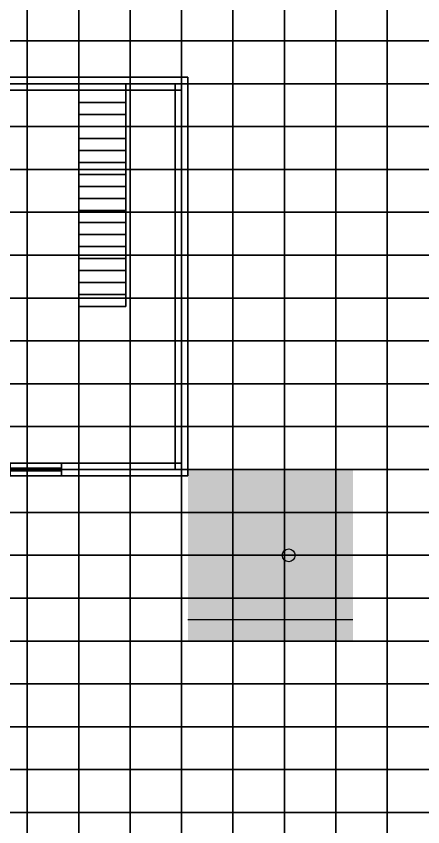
# Model space of a CAD drawing. Header units: millimetres. Extents: x -20000 to 218800, y -20000 to 179000.
# Drawn here: x 168142 to 177629, y 63666 to 82575 of the extents above; entities that cross this region are included whole.
import ezdxf

# ---------------------------------------------------------------- set-up
doc = ezdxf.new("R2010")
doc.units = ezdxf.units.MM
for name, color, linetype in [('A-BODEN', 33, 'Continuous'), ('A-DECKE', 9, 'Continuous'), ('A-FENSTER', 4, 'Continuous'), ('A-FENSTER-GLAS', 5, 'Continuous'), ('A-MAUER', 253, 'Continuous'), ('A-STUETZE', 8, 'Continuous'), ('A-TERRASSE', 32, 'Continuous'), ('A-TEXT', 2, 'Continuous'), ('A-TREPPE', 41, 'Continuous'), ('A-WAND', 7, 'Continuous'), ('A-WAND-INNEN', 8, 'Continuous')]:
    doc.layers.add(name, color=color, linetype=linetype)

# ---------------------------------------------------------------- blocks, each defined once
blk = doc.blocks.new('RAHMEN')
mesh = blk.add_polyface()
corners = [(0, -30), (0, 30), (1200, 30), (1200, -30), (0, -30, 60), (1200, -30, 60), (1200, 30, 60), (0, 30, 60)]
mesh.append_faces([[corners[k] for k in face] for face in [(0, 1, 2, 3), (4, 5, 6, 7), (0, 3, 5, 4), (3, 2, 6, 5), (2, 1, 7, 6), (1, 0, 4, 7)]])
mesh = blk.add_polyface()
corners = [(0, -30, 1140), (0, 30, 1140), (1200, 30, 1140), (1200, -30, 1140), (0, -30, 1200), (1200, -30, 1200), (1200, 30, 1200), (0, 30, 1200)]
mesh.append_faces([[corners[k] for k in face] for face in [(0, 1, 2, 3), (4, 5, 6, 7), (0, 3, 5, 4), (3, 2, 6, 5), (2, 1, 7, 6), (1, 0, 4, 7)]])
mesh = blk.add_polyface()
corners = [(0, -30), (0, 30), (60, 30), (60, -30), (0, -30, 1200), (60, -30, 1200), (60, 30, 1200), (0, 30, 1200)]
mesh.append_faces([[corners[k] for k in face] for face in [(0, 1, 2, 3), (4, 5, 6, 7), (0, 3, 5, 4), (3, 2, 6, 5), (2, 1, 7, 6), (1, 0, 4, 7)]])
mesh = blk.add_polyface()
corners = [(1140, -30), (1140, 30), (1200, 30), (1200, -30), (1140, -30, 1200), (1200, -30, 1200), (1200, 30, 1200), (1140, 30, 1200)]
mesh.append_faces([[corners[k] for k in face] for face in [(0, 1, 2, 3), (4, 5, 6, 7), (0, 3, 5, 4), (3, 2, 6, 5), (2, 1, 7, 6), (1, 0, 4, 7)]])
blk = doc.blocks.new('FENSTER')
at = {"layer": 'A-FENSTER-GLAS', "color": 5}
blk.add_3dface([(60, 0, 60), (1140, 0, 60), (1140, 0, 1140), (60, 0, 1140)], dxfattribs=at)
blk.add_blockref('RAHMEN', (0, 0))
blk = doc.blocks.new('STUFE')
mesh = blk.add_polyface()
corners = [(0, 0), (0, 280), (1100, 280), (1100, 0), (0, 0, 170), (1100, 0, 170), (1100, 280, 170), (0, 280, 170)]
mesh.append_faces([[corners[k] for k in face] for face in [(0, 1, 2, 3), (4, 5, 6, 7), (0, 3, 5, 4), (3, 2, 6, 5), (2, 1, 7, 6), (1, 0, 4, 7)]])
blk = doc.blocks.new('HAUS')
at = {"layer": 'A-DECKE'}
for points in [[(0, 0, 5800), (12000, 0, 5800), (12000, 9000, 5800), (0, 9000, 5800)], [(0, 0, 6000), (12000, 0, 6000), (12000, 9000, 6000), (0, 9000, 6000)]]:
    blk.add_3dface(points, dxfattribs=at)
at = {"layer": 'A-MAUER'}
blk.add_lwpolyline([(12150, -3500), (16000, -3500)], dxfattribs=at)
at = {"layer": 'A-STUETZE'}
blk.add_circle((14500, -2000), 150, dxfattribs=at)
at = {"layer": 'A-TERRASSE'}
blk.add_solid([(12150, -4000), (16000, -4000), (12150, 0), (16000, 0)], dxfattribs=at)
at = {"layer": 'A-WAND'}
for points in [[(0, 0, 6000), (0, 9000, 6000), (0, 4500, 8400)], [(12000, 0, 6000), (12000, 9000, 6000), (12000, 4500, 8400)]]:
    blk.add_3dface(points, dxfattribs=at)
at = {"layer": 'A-FENSTER'}
for p, rotation in [((3200, 9000, 900), 180), ((7200, 9000, 900), 180), ((0, 4700, 900), -90)]:
    blk.add_blockref('FENSTER', p, dxfattribs=dict(at, rotation=rotation))
for p in [(1500, 0, 900), (8000, 0, 900)]:
    blk.add_blockref('FENSTER', p, dxfattribs=at)
at = {"layer": 'A-TREPPE', "zscale": 1.0380622837370241}
for p in [(9600, 8280.000000000002, 2823.529411764706), (9600, 8000, 2647.058823529412), (9600, 7720.000000000001, 2470.5882352941176), (9600, 7440, 2294.117647058824), (9600, 7160, 2117.6470588235293), (9600, 6880, 1941.1764705882356), (9600, 6600, 1764.7058823529414), (9600, 6320, 1588.2352941176473), (9600, 6040, 1411.764705882353), (9600, 5760, 1235.2941176470588), (9600, 5480, 1058.8235294117646), (9600, 5200, 882.3529411764707), (9600, 4920, 705.8823529411765), (9600, 4640, 529.4117647058823), (9600, 4359.999999999999, 352.94117647058823), (9600, 4080, 176.47058823529412), (9600, 3800)]:
    blk.add_blockref('STUFE', p, dxfattribs=at)
at = {"layer": 'A-TEXT'}
blk.add_text('Grundriss EG', height=300, dxfattribs=at).set_placement((0, 0))
at = {"layer": 'A-BODEN'}
mesh = blk.add_polyface(dxfattribs=at)
corners = [(-150, -150, -300), (-150, 9150, -300), (12150, 9150, -300), (12150, -150, -300), (-150, -150), (12150, -150), (12150, 9150), (-150, 9150)]
mesh.append_faces([[corners[k] for k in face] for face in [(0, 1, 2, 3), (4, 5, 6, 7), (0, 3, 5, 4), (3, 2, 6, 5), (2, 1, 7, 6), (1, 0, 4, 7)]])
at = {"layer": 'A-DECKE'}
mesh = blk.add_polyface(dxfattribs=at)
corners = [(0, 4000, 2750), (0, 9000, 2750), (9600, 9000, 2750), (9600, 4000, 2750), (0, 4000, 3000), (9600, 4000, 3000), (9600, 9000, 3000), (0, 9000, 3000)]
mesh.append_faces([[corners[k] for k in face] for face in [(0, 1, 2, 3), (4, 5, 6, 7), (0, 3, 5, 4), (3, 2, 6, 5), (2, 1, 7, 6), (1, 0, 4, 7)]])
mesh = blk.add_polyface(dxfattribs=at)
corners = [(9600, 8850, 2750), (9600, 9000, 2750), (10700, 9000, 2750), (10700, 8850, 2750), (9600, 8850, 3000), (10700, 8850, 3000), (10700, 9000, 3000), (9600, 9000, 3000)]
mesh.append_faces([[corners[k] for k in face] for face in [(0, 1, 2, 3), (4, 5, 6, 7), (0, 3, 5, 4), (3, 2, 6, 5), (2, 1, 7, 6), (1, 0, 4, 7)]])
mesh = blk.add_polyface(dxfattribs=at)
corners = [(10700, 4000, 2750), (10700, 9000, 2750), (12000, 9000, 2750), (12000, 4000, 2750), (10700, 4000, 3000), (12000, 4000, 3000), (12000, 9000, 3000), (10700, 9000, 3000)]
mesh.append_faces([[corners[k] for k in face] for face in [(0, 1, 2, 3), (4, 5, 6, 7), (0, 3, 5, 4), (3, 2, 6, 5), (2, 1, 7, 6), (1, 0, 4, 7)]])
mesh = blk.add_polyface(dxfattribs=at)
corners = [(0, 0, 2750), (0, 4000, 2750), (12000, 4000, 2750), (12000, 0, 2750), (0, 0, 3000), (12000, 0, 3000), (12000, 4000, 3000), (0, 4000, 3000)]
mesh.append_faces([[corners[k] for k in face] for face in [(0, 1, 2, 3), (4, 5, 6, 7), (0, 3, 5, 4), (3, 2, 6, 5), (2, 1, 7, 6), (1, 0, 4, 7)]])
at = {"layer": 'A-WAND'}
mesh = blk.add_polyface(dxfattribs=at)
corners = [(0, 8850), (0, 9150), (2000, 9150), (2000, 8850), (0, 8850, 3000), (2000, 8850, 3000), (2000, 9150, 3000), (0, 9150, 3000)]
mesh.append_faces([[corners[k] for k in face] for face in [(0, 1, 2, 3), (4, 5, 6, 7), (0, 3, 5, 4), (3, 2, 6, 5), (2, 1, 7, 6), (1, 0, 4, 7)]])
mesh = blk.add_polyface(dxfattribs=at)
corners = [(0, 8850, 3000), (0, 9150, 3000), (4000, 9150, 3000), (4000, 8850, 3000), (0, 8850, 5800), (4000, 8850, 5800), (4000, 9150, 5800), (0, 9150, 5800)]
mesh.append_faces([[corners[k] for k in face] for face in [(0, 1, 2, 3), (4, 5, 6, 7), (0, 3, 5, 4), (3, 2, 6, 5), (2, 1, 7, 6), (1, 0, 4, 7)]])
mesh = blk.add_polyface(dxfattribs=at)
corners = [(2000, 8850), (2000, 9150), (3200, 9150), (3200, 8850), (2000, 8850, 900), (3200, 8850, 900), (3200, 9150, 900), (2000, 9150, 900)]
mesh.append_faces([[corners[k] for k in face] for face in [(0, 1, 2, 3), (4, 5, 6, 7), (0, 3, 5, 4), (3, 2, 6, 5), (2, 1, 7, 6), (1, 0, 4, 7)]])
mesh = blk.add_polyface(dxfattribs=at)
corners = [(2000, 8850, 2100), (2000, 9150, 2100), (3200, 9150, 2100), (3200, 8850, 2100), (2000, 8850, 3000), (3200, 8850, 3000), (3200, 9150, 3000), (2000, 9150, 3000)]
mesh.append_faces([[corners[k] for k in face] for face in [(0, 1, 2, 3), (4, 5, 6, 7), (0, 3, 5, 4), (3, 2, 6, 5), (2, 1, 7, 6), (1, 0, 4, 7)]])
mesh = blk.add_polyface(dxfattribs=at)
corners = [(3200, 8850), (3200, 9150), (6000, 9150), (6000, 8850), (3200, 8850, 3000), (6000, 8850, 3000), (6000, 9150, 3000), (3200, 9150, 3000)]
mesh.append_faces([[corners[k] for k in face] for face in [(0, 1, 2, 3), (4, 5, 6, 7), (0, 3, 5, 4), (3, 2, 6, 5), (2, 1, 7, 6), (1, 0, 4, 7)]])
mesh = blk.add_polyface(dxfattribs=at)
corners = [(4000, 8850, 3000), (4000, 9150, 3000), (5200, 9150, 3000), (5200, 8850, 3000), (4000, 8850, 3900), (5200, 8850, 3900), (5200, 9150, 3900), (4000, 9150, 3900)]
mesh.append_faces([[corners[k] for k in face] for face in [(0, 1, 2, 3), (4, 5, 6, 7), (0, 3, 5, 4), (3, 2, 6, 5), (2, 1, 7, 6), (1, 0, 4, 7)]])
mesh = blk.add_polyface(dxfattribs=at)
corners = [(4000, 8850, 5100), (4000, 9150, 5100), (5200, 9150, 5100), (5200, 8850, 5100), (4000, 8850, 5800), (5200, 8850, 5800), (5200, 9150, 5800), (4000, 9150, 5800)]
mesh.append_faces([[corners[k] for k in face] for face in [(0, 1, 2, 3), (4, 5, 6, 7), (0, 3, 5, 4), (3, 2, 6, 5), (2, 1, 7, 6), (1, 0, 4, 7)]])
mesh = blk.add_polyface(dxfattribs=at)
corners = [(5200, 8850, 3000), (5200, 9150, 3000), (12000, 9150, 3000), (12000, 8850, 3000), (5200, 8850, 5800), (12000, 8850, 5800), (12000, 9150, 5800), (5200, 9150, 5800)]
mesh.append_faces([[corners[k] for k in face] for face in [(0, 1, 2, 3), (4, 5, 6, 7), (0, 3, 5, 4), (3, 2, 6, 5), (2, 1, 7, 6), (1, 0, 4, 7)]])
mesh = blk.add_polyface(dxfattribs=at)
corners = [(6000, 8850), (6000, 9150), (7200, 9150), (7200, 8850), (6000, 8850, 900), (7200, 8850, 900), (7200, 9150, 900), (6000, 9150, 900)]
mesh.append_faces([[corners[k] for k in face] for face in [(0, 1, 2, 3), (4, 5, 6, 7), (0, 3, 5, 4), (3, 2, 6, 5), (2, 1, 7, 6), (1, 0, 4, 7)]])
mesh = blk.add_polyface(dxfattribs=at)
corners = [(6000, 8850, 2100), (6000, 9150, 2100), (7200, 9150, 2100), (7200, 8850, 2100), (6000, 8850, 3000), (7200, 8850, 3000), (7200, 9150, 3000), (6000, 9150, 3000)]
mesh.append_faces([[corners[k] for k in face] for face in [(0, 1, 2, 3), (4, 5, 6, 7), (0, 3, 5, 4), (3, 2, 6, 5), (2, 1, 7, 6), (1, 0, 4, 7)]])
mesh = blk.add_polyface(dxfattribs=at)
corners = [(7200, 8850), (7200, 9150), (12000, 9150), (12000, 8850), (7200, 8850, 3000), (12000, 8850, 3000), (12000, 9150, 3000), (7200, 9150, 3000)]
mesh.append_faces([[corners[k] for k in face] for face in [(0, 1, 2, 3), (4, 5, 6, 7), (0, 3, 5, 4), (3, 2, 6, 5), (2, 1, 7, 6), (1, 0, 4, 7)]])
mesh = blk.add_polyface(dxfattribs=at)
corners = [(-150, 4700), (-150, 9000), (150, 9000), (150, 4700), (-150, 4700, 3000), (150, 4700, 3000), (150, 9000, 3000), (-150, 9000, 3000)]
mesh.append_faces([[corners[k] for k in face] for face in [(0, 1, 2, 3), (4, 5, 6, 7), (0, 3, 5, 4), (3, 2, 6, 5), (2, 1, 7, 6), (1, 0, 4, 7)]])
mesh = blk.add_polyface(dxfattribs=at)
corners = [(-150, 0, 3000), (-150, 9000, 3000), (150, 9000, 3000), (150, 0, 3000), (-150, 0, 5800), (150, 0, 5800), (150, 9000, 5800), (-150, 9000, 5800)]
mesh.append_faces([[corners[k] for k in face] for face in [(0, 1, 2, 3), (4, 5, 6, 7), (0, 3, 5, 4), (3, 2, 6, 5), (2, 1, 7, 6), (1, 0, 4, 7)]])
mesh = blk.add_polyface(dxfattribs=at)
corners = [(11850, 0), (11850, 9000), (12150, 9000), (12150, 0), (11850, 0, 3000), (12150, 0, 3000), (12150, 9000, 3000), (11850, 9000, 3000)]
mesh.append_faces([[corners[k] for k in face] for face in [(0, 1, 2, 3), (4, 5, 6, 7), (0, 3, 5, 4), (3, 2, 6, 5), (2, 1, 7, 6), (1, 0, 4, 7)]])
mesh = blk.add_polyface(dxfattribs=at)
corners = [(11850, 0, 3000), (11850, 9000, 3000), (12150, 9000, 3000), (12150, 0, 3000), (11850, 0, 5800), (12150, 0, 5800), (12150, 9000, 5800), (11850, 9000, 5800)]
mesh.append_faces([[corners[k] for k in face] for face in [(0, 1, 2, 3), (4, 5, 6, 7), (0, 3, 5, 4), (3, 2, 6, 5), (2, 1, 7, 6), (1, 0, 4, 7)]])
mesh = blk.add_polyface(dxfattribs=at)
corners = [(-150, 3500), (-150, 4700), (150, 4700), (150, 3500), (-150, 3500, 900), (150, 3500, 900), (150, 4700, 900), (-150, 4700, 900)]
mesh.append_faces([[corners[k] for k in face] for face in [(0, 1, 2, 3), (4, 5, 6, 7), (0, 3, 5, 4), (3, 2, 6, 5), (2, 1, 7, 6), (1, 0, 4, 7)]])
mesh = blk.add_polyface(dxfattribs=at)
corners = [(-150, 3500, 2100), (-150, 4700, 2100), (150, 4700, 2100), (150, 3500, 2100), (-150, 3500, 3000), (150, 3500, 3000), (150, 4700, 3000), (-150, 4700, 3000)]
mesh.append_faces([[corners[k] for k in face] for face in [(0, 1, 2, 3), (4, 5, 6, 7), (0, 3, 5, 4), (3, 2, 6, 5), (2, 1, 7, 6), (1, 0, 4, 7)]])
mesh = blk.add_polyface(dxfattribs=at)
corners = [(-150, 0), (-150, 3500), (150, 3500), (150, 0), (-150, 0, 3000), (150, 0, 3000), (150, 3500, 3000), (-150, 3500, 3000)]
mesh.append_faces([[corners[k] for k in face] for face in [(0, 1, 2, 3), (4, 5, 6, 7), (0, 3, 5, 4), (3, 2, 6, 5), (2, 1, 7, 6), (1, 0, 4, 7)]])
mesh = blk.add_polyface(dxfattribs=at)
corners = [(0, -150), (0, 150), (1500, 150), (1500, -150), (0, -150, 3000), (1500, -150, 3000), (1500, 150, 3000), (0, 150, 3000)]
mesh.append_faces([[corners[k] for k in face] for face in [(0, 1, 2, 3), (4, 5, 6, 7), (0, 3, 5, 4), (3, 2, 6, 5), (2, 1, 7, 6), (1, 0, 4, 7)]])
mesh = blk.add_polyface(dxfattribs=at)
corners = [(0, -150, 3000), (0, 150, 3000), (2000, 150, 3000), (2000, -150, 3000), (0, -150, 5800), (2000, -150, 5800), (2000, 150, 5800), (0, 150, 5800)]
mesh.append_faces([[corners[k] for k in face] for face in [(0, 1, 2, 3), (4, 5, 6, 7), (0, 3, 5, 4), (3, 2, 6, 5), (2, 1, 7, 6), (1, 0, 4, 7)]])
mesh = blk.add_polyface(dxfattribs=at)
corners = [(1500, -150), (1500, 150), (2700, 150), (2700, -150), (1500, -150, 900), (2700, -150, 900), (2700, 150, 900), (1500, 150, 900)]
mesh.append_faces([[corners[k] for k in face] for face in [(0, 1, 2, 3), (4, 5, 6, 7), (0, 3, 5, 4), (3, 2, 6, 5), (2, 1, 7, 6), (1, 0, 4, 7)]])
mesh = blk.add_polyface(dxfattribs=at)
corners = [(1500, -150, 2100), (1500, 150, 2100), (2700, 150, 2100), (2700, -150, 2100), (1500, -150, 3000), (2700, -150, 3000), (2700, 150, 3000), (1500, 150, 3000)]
mesh.append_faces([[corners[k] for k in face] for face in [(0, 1, 2, 3), (4, 5, 6, 7), (0, 3, 5, 4), (3, 2, 6, 5), (2, 1, 7, 6), (1, 0, 4, 7)]])
mesh = blk.add_polyface(dxfattribs=at)
corners = [(2000, -150, 3000), (2000, 150, 3000), (3200, 150, 3000), (3200, -150, 3000), (2000, -150, 3900), (3200, -150, 3900), (3200, 150, 3900), (2000, 150, 3900)]
mesh.append_faces([[corners[k] for k in face] for face in [(0, 1, 2, 3), (4, 5, 6, 7), (0, 3, 5, 4), (3, 2, 6, 5), (2, 1, 7, 6), (1, 0, 4, 7)]])
mesh = blk.add_polyface(dxfattribs=at)
corners = [(2000, -150, 5100), (2000, 150, 5100), (3200, 150, 5100), (3200, -150, 5100), (2000, -150, 5800), (3200, -150, 5800), (3200, 150, 5800), (2000, 150, 5800)]
mesh.append_faces([[corners[k] for k in face] for face in [(0, 1, 2, 3), (4, 5, 6, 7), (0, 3, 5, 4), (3, 2, 6, 5), (2, 1, 7, 6), (1, 0, 4, 7)]])
mesh = blk.add_polyface(dxfattribs=at)
corners = [(2700, -150), (2700, 150), (5500, 150), (5500, -150), (2700, -150, 3000), (5500, -150, 3000), (5500, 150, 3000), (2700, 150, 3000)]
mesh.append_faces([[corners[k] for k in face] for face in [(0, 1, 2, 3), (4, 5, 6, 7), (0, 3, 5, 4), (3, 2, 6, 5), (2, 1, 7, 6), (1, 0, 4, 7)]])
mesh = blk.add_polyface(dxfattribs=at)
corners = [(3200, -150, 3000), (3200, 150, 3000), (8000, 150, 3000), (8000, -150, 3000), (3200, -150, 5800), (8000, -150, 5800), (8000, 150, 5800), (3200, 150, 5800)]
mesh.append_faces([[corners[k] for k in face] for face in [(0, 1, 2, 3), (4, 5, 6, 7), (0, 3, 5, 4), (3, 2, 6, 5), (2, 1, 7, 6), (1, 0, 4, 7)]])
mesh = blk.add_polyface(dxfattribs=at)
corners = [(5500, -150, 2100), (5500, 150, 2100), (6500, 150, 2100), (6500, -150, 2100), (5500, -150, 3000), (6500, -150, 3000), (6500, 150, 3000), (5500, 150, 3000)]
mesh.append_faces([[corners[k] for k in face] for face in [(0, 1, 2, 3), (4, 5, 6, 7), (0, 3, 5, 4), (3, 2, 6, 5), (2, 1, 7, 6), (1, 0, 4, 7)]])
mesh = blk.add_polyface(dxfattribs=at)
corners = [(6500, -150), (6500, 150), (8000, 150), (8000, -150), (6500, -150, 3000), (8000, -150, 3000), (8000, 150, 3000), (6500, 150, 3000)]
mesh.append_faces([[corners[k] for k in face] for face in [(0, 1, 2, 3), (4, 5, 6, 7), (0, 3, 5, 4), (3, 2, 6, 5), (2, 1, 7, 6), (1, 0, 4, 7)]])
mesh = blk.add_polyface(dxfattribs=at)
corners = [(8000, -150), (8000, 150), (9200, 150), (9200, -150), (8000, -150, 900), (9200, -150, 900), (9200, 150, 900), (8000, 150, 900)]
mesh.append_faces([[corners[k] for k in face] for face in [(0, 1, 2, 3), (4, 5, 6, 7), (0, 3, 5, 4), (3, 2, 6, 5), (2, 1, 7, 6), (1, 0, 4, 7)]])
mesh = blk.add_polyface(dxfattribs=at)
corners = [(8000, -150, 2100), (8000, 150, 2100), (9200, 150, 2100), (9200, -150, 2100), (8000, -150, 3000), (9200, -150, 3000), (9200, 150, 3000), (8000, 150, 3000)]
mesh.append_faces([[corners[k] for k in face] for face in [(0, 1, 2, 3), (4, 5, 6, 7), (0, 3, 5, 4), (3, 2, 6, 5), (2, 1, 7, 6), (1, 0, 4, 7)]])
mesh = blk.add_polyface(dxfattribs=at)
corners = [(8000, -150, 3000), (8000, 150, 3000), (9200, 150, 3000), (9200, -150, 3000), (8000, -150, 3900), (9200, -150, 3900), (9200, 150, 3900), (8000, 150, 3900)]
mesh.append_faces([[corners[k] for k in face] for face in [(0, 1, 2, 3), (4, 5, 6, 7), (0, 3, 5, 4), (3, 2, 6, 5), (2, 1, 7, 6), (1, 0, 4, 7)]])
mesh = blk.add_polyface(dxfattribs=at)
corners = [(8000, -150, 5100), (8000, 150, 5100), (9200, 150, 5100), (9200, -150, 5100), (8000, -150, 5800), (9200, -150, 5800), (9200, 150, 5800), (8000, 150, 5800)]
mesh.append_faces([[corners[k] for k in face] for face in [(0, 1, 2, 3), (4, 5, 6, 7), (0, 3, 5, 4), (3, 2, 6, 5), (2, 1, 7, 6), (1, 0, 4, 7)]])
mesh = blk.add_polyface(dxfattribs=at)
corners = [(9200, -150), (9200, 150), (12000, 150), (12000, -150), (9200, -150, 3000), (12000, -150, 3000), (12000, 150, 3000), (9200, 150, 3000)]
mesh.append_faces([[corners[k] for k in face] for face in [(0, 1, 2, 3), (4, 5, 6, 7), (0, 3, 5, 4), (3, 2, 6, 5), (2, 1, 7, 6), (1, 0, 4, 7)]])
mesh = blk.add_polyface(dxfattribs=at)
corners = [(9200, -150, 3000), (9200, 150, 3000), (12000, 150, 3000), (12000, -150, 3000), (9200, -150, 5800), (12000, -150, 5800), (12000, 150, 5800), (9200, 150, 5800)]
mesh.append_faces([[corners[k] for k in face] for face in [(0, 1, 2, 3), (4, 5, 6, 7), (0, 3, 5, 4), (3, 2, 6, 5), (2, 1, 7, 6), (1, 0, 4, 7)]])
at = {"layer": 'A-WAND-INNEN'}
mesh = blk.add_polyface(dxfattribs=at)
corners = [(5925, 5000), (5925, 9000), (6075, 9000), (6075, 5000), (5925, 5000, 2750), (6075, 5000, 2750), (6075, 9000, 2750), (5925, 9000, 2750)]
mesh.append_faces([[corners[k] for k in face] for face in [(0, 1, 2, 3), (4, 5, 6, 7), (0, 3, 5, 4), (3, 2, 6, 5), (2, 1, 7, 6), (1, 0, 4, 7)]])
mesh = blk.add_polyface(dxfattribs=at)
corners = [(5925, 6000, 3000), (5925, 9000, 3000), (6075, 9000, 3000), (6075, 6000, 3000), (5925, 6000, 5800), (6075, 6000, 5800), (6075, 9000, 5800), (5925, 9000, 5800)]
mesh.append_faces([[corners[k] for k in face] for face in [(0, 1, 2, 3), (4, 5, 6, 7), (0, 3, 5, 4), (3, 2, 6, 5), (2, 1, 7, 6), (1, 0, 4, 7)]])
mesh = blk.add_polyface(dxfattribs=at)
corners = [(5925, 5000, 5100), (5925, 6000, 5100), (6075, 6000, 5100), (6075, 5000, 5100), (5925, 5000, 5800), (6075, 5000, 5800), (6075, 6000, 5800), (5925, 6000, 5800)]
mesh.append_faces([[corners[k] for k in face] for face in [(0, 1, 2, 3), (4, 5, 6, 7), (0, 3, 5, 4), (3, 2, 6, 5), (2, 1, 7, 6), (1, 0, 4, 7)]])
mesh = blk.add_polyface(dxfattribs=at)
corners = [(5925, 4000, 2100), (5925, 5000, 2100), (6075, 5000, 2100), (6075, 4000, 2100), (5925, 4000, 2750), (6075, 4000, 2750), (6075, 5000, 2750), (5925, 5000, 2750)]
mesh.append_faces([[corners[k] for k in face] for face in [(0, 1, 2, 3), (4, 5, 6, 7), (0, 3, 5, 4), (3, 2, 6, 5), (2, 1, 7, 6), (1, 0, 4, 7)]])
mesh = blk.add_polyface(dxfattribs=at)
corners = [(5925, 0, 3000), (5925, 5000, 3000), (6075, 5000, 3000), (6075, 0, 3000), (5925, 0, 5800), (6075, 0, 5800), (6075, 5000, 5800), (5925, 5000, 5800)]
mesh.append_faces([[corners[k] for k in face] for face in [(0, 1, 2, 3), (4, 5, 6, 7), (0, 3, 5, 4), (3, 2, 6, 5), (2, 1, 7, 6), (1, 0, 4, 7)]])
mesh = blk.add_polyface(dxfattribs=at)
corners = [(5925, 3000), (5925, 4000), (6075, 4000), (6075, 3000), (5925, 3000, 2750), (6075, 3000, 2750), (6075, 4000, 2750), (5925, 4000, 2750)]
mesh.append_faces([[corners[k] for k in face] for face in [(0, 1, 2, 3), (4, 5, 6, 7), (0, 3, 5, 4), (3, 2, 6, 5), (2, 1, 7, 6), (1, 0, 4, 7)]])
mesh = blk.add_polyface(dxfattribs=at)
corners = [(0, 2925), (0, 3075), (1500, 3075), (1500, 2925), (0, 2925, 2750), (1500, 2925, 2750), (1500, 3075, 2750), (0, 3075, 2750)]
mesh.append_faces([[corners[k] for k in face] for face in [(0, 1, 2, 3), (4, 5, 6, 7), (0, 3, 5, 4), (3, 2, 6, 5), (2, 1, 7, 6), (1, 0, 4, 7)]])
mesh = blk.add_polyface(dxfattribs=at)
corners = [(1500, 2925, 2100), (1500, 3075, 2100), (2400, 3075, 2100), (2400, 2925, 2100), (1500, 2925, 2750), (2400, 2925, 2750), (2400, 3075, 2750), (1500, 3075, 2750)]
mesh.append_faces([[corners[k] for k in face] for face in [(0, 1, 2, 3), (4, 5, 6, 7), (0, 3, 5, 4), (3, 2, 6, 5), (2, 1, 7, 6), (1, 0, 4, 7)]])
mesh = blk.add_polyface(dxfattribs=at)
corners = [(2400, 2925), (2400, 3075), (4000, 3075), (4000, 2925), (2400, 2925, 2750), (4000, 2925, 2750), (4000, 3075, 2750), (2400, 3075, 2750)]
mesh.append_faces([[corners[k] for k in face] for face in [(0, 1, 2, 3), (4, 5, 6, 7), (0, 3, 5, 4), (3, 2, 6, 5), (2, 1, 7, 6), (1, 0, 4, 7)]])

msp = doc.modelspace()

# ---------------------------------------------------------------- block references
at = {"row_count": 6, "column_count": 10, "row_spacing": 18000, "column_spacing": 20000}
msp.add_blockref('HAUS', (0, 0), dxfattribs=at)

# ---------------------------------------------------------------- meshes
at = {"layer": 'GELAENDE'}
mesh = msp.add_polymesh((9, 9), dxfattribs=at)
for k, corner in enumerate([(162400, 76000, -327.31216333805907), (162400, 77000, -327.10962600000545), (162400, 78000, -328.13720210791337), (162400, 79000, -330.37755006895367), (162400, 80000, -333.79286129470387), (162400, 81000, -338.3254982669243), (162400, 82000, -343.89896724056695), (162400, 83000, -350.41920916847823), (162400, 84000, -357.7761870618719), (163600, 76000, -340.71074894375187), (163600, 77000, -340.5455454154095), (163600, 78000, -341.3837079008953), (163600, 79000, -343.2110913919356), (163600, 80000, -345.996856576288), (163600, 81000, -349.6939902885301), (163600, 82000, -354.2400989142327), (163600, 83000, -359.5584613578603), (163600, 84000, -365.55932380428766), (164799.99999999997, 76000, -354.70173314757795), (164799.99999999997, 77000, -354.57551408799304), (164799.99999999997, 78000, -355.2158883085613), (164799.99999999997, 79000, -356.612048717812), (164799.99999999997, 80000, -358.74043341589606), (164799.99999999997, 81000, -361.56512333021703), (164799.99999999997, 82000, -365.0384483933352), (164799.99999999997, 83000, -369.1017920331594), (164799.99999999997, 84000, -373.6865803986771), (166000, 76000, -369.14532266017727), (166000, 77000, -369.0593492084706), (166000, 78000, -369.49553675658916), (166000, 79000, -370.44652411075015), (166000, 80000, -371.896262206213), (166000, 81000, -373.8202849547073), (166000, 82000, -376.18612213933903), (166000, 83000, -378.9538473888735), (166000, 84000, -382.0767519836628), (167200, 76000, -383.897201909556), (167200, 77000, -383.8523330840381), (167200, 78000, -384.07997571791043), (167200, 79000, -384.5762880656937), (167200, 80000, -385.3328942547052), (167200, 81000, -386.33702563806713), (167200, 82000, -387.5717362811054), (167200, 83000, -389.016188944545), (167200, 84000, -390.64600673818984), (168400, 76000, -398.80997499457675), (168400, 77000, -398.80665910972056), (168400, 78000, -398.8234822993977), (168400, 79000, -398.8601606518831), (168400, 80000, -398.91607517550347), (168400, 81000, -398.9902822448724), (168400, 82000, -399.08152952571294), (168400, 83000, -399.1882771095173), (168400, 84000, -399.30872350136957), (169600, 76000, -413.73463841608185), (169600, 77000, -413.77290860311274), (169600, 78000, -413.57874425684446), (169600, 79000, -413.15542213605823), (169600, 80000, -412.51008631485024), (169600, 81000, -411.6536276177185), (169600, 82000, -410.6004998236936), (169600, 83000, -409.36847574129126), (169600, 84000, -407.9783472708181), (170799.99999999997, 76000, -428.52206987060123), (170799.99999999997, 77000, -428.60154374646083), (170799.99999999997, 78000, -428.19833189021284), (170799.99999999997, 79000, -427.3192389908542), (170799.99999999997, 80000, -425.97910080702377), (170799.99999999997, 81000, -424.20053379558556), (170799.99999999997, 82000, -422.01355343149527), (170799.99999999997, 83000, -419.4550676602647), (170799.99999999997, 84000, -416.56825403162753), (172000, 76000, -443.02451823111636), (172000, 77000, -443.14440171910763), (172000, 78000, -442.5361711124635), (172000, 79000, -441.2100910401934), (172000, 80000, -439.1885407114826), (172000, 81000, -436.50563623939996), (172000, 82000, -433.20665489012276), (172000, 83000, -429.3472709741671), (172000, 84000, -424.9926162748896)]):
    mesh.set_mesh_vertex(divmod(k, 9), corner)
mesh = msp.add_polymesh((9, 9), dxfattribs=at)
for k, corner in enumerate([(172000, 76000, -443.02451823111636), (172000, 77000, -443.14440171910763), (172000, 78000, -442.5361711124635), (172000, 79000, -441.2100910401934), (172000, 80000, -439.1885407114826), (172000, 81000, -436.50563623939996), (172000, 82000, -433.20665489012276), (172000, 83000, -429.3472709741671), (172000, 84000, -424.9926162748896), (173200, 76000, -457.0970798274813), (173200, 77000, -457.25617509142046), (173200, 78000, -456.44900297354735), (173200, 79000, -454.6891854821041), (173200, 80000, -452.00642167116166), (173200, 81000, -448.4459864330695), (173200, 82000, -444.06796642974905), (173200, 83000, -438.94624605741376), (173200, 84000, -433.16726055779367), (174400, 76000, -470.5991462759949), (174400, 77000, -470.7958636885945), (174400, 78000, -469.7978150564786), (174400, 79000, -467.6218436605185), (174400, 80000, -464.3046716565395), (174400, 81000, -459.9022803444134), (174400, 82000, -454.4889654157419), (174400, 83000, -448.15608312397177), (174400, 84000, -441.0105085368426), (175600, 76000, -483.3958093918942), (175600, 77000, -483.6281834177937), (175600, 78000, -482.44923044345614), (175600, 79000, -479.878846729887), (175600, 80000, -475.96041061902395), (175600, 81000, -470.76005047161755), (175600, 82000, -464.36552867095827), (175600, 83000, -456.88476052624003), (175600, 84000, -448.44399307086354), (176799.99999999997, 76000, -495.35920914733913), (176799.99999999997, 77000, -495.6249179820844), (176799.99999999997, 78000, -494.27684037393476), (176799.99999999997, 79000, -491.33772676716666), (176799.99999999997, 80000, -486.85717826777653), (176799.99999999997, 81000, -480.9108095646722), (176799.99999999997, 82000, -473.5989728401094), (176799.99999999997, 83000, -465.04506420493203), (176799.99999999997, 84000, -455.39344123957545), (178000, 76000, -506.3698112065471), (178000, 77000, -506.66619997529307), (178000, 78000, -505.16246727917667), (178000, 79000, -501.88399043082666), (178000, 80000, -496.886097702443), (178000, 81000, -490.253134594114), (178000, 82000, -482.09704040122773), (178000, 83000, -472.5554591031276), (178000, 84000, -461.7894164540585), (179200, 76000, -516.3176012733644), (179200, 77000, -516.641708557507), (179200, 78000, -514.9973455734554), (179200, 79000, -511.4122629404718), (179200, 80000, -505.946963275153), (179200, 81000, -498.69368013641156), (179200, 82000, -489.7748214723308), (179200, 83000, -479.340903837611), (179200, 84000, -467.5680122441983), (180400, 76000, -525.103184317745), (180400, 77000, -525.4517717444363), (180400, 78000, -523.6832084038324), (180400, 79000, -519.8273409468133), (180400, 80000, -513.9492418122271), (180400, 81000, -506.148111050579), (180400, 82000, -496.55560220289266), (180400, 83000, -485.33360048756475), (180400, 84000, -472.6714907910092), (181600, 76000, -532.6387776980375), (181600, 77000, -533.008362296938), (181600, 78000, -531.1332695000716), (181600, 79000, -527.0451437720671), (181600, 80000, -520.8129771917252), (181600, 81000, -512.5419451270299), (181600, 82000, -502.371631273282), (181600, 83000, -490.473672008985), (181600, 84000, -477.04885982383763)]):
    mesh.set_mesh_vertex(divmod(k, 9), corner)
mesh = msp.add_polymesh((9, 9), dxfattribs=at)
for k, corner in enumerate([(162400, 68000, -368.63170219272416), (162400, 69000, -360.35708924991525), (162400, 70000, -352.7514984958351), (162400, 71000, -345.9432834967733), (162400, 72000, -340.047341136279), (162400, 73000, -335.16317259093097), (162400, 74000, -331.37320412733027), (162400, 75000, -328.7413960589039), (162400, 76000, -327.31216333805907), (163600, 68000, -374.41383635404685), (163600, 69000, -367.66448698984505), (163600, 70000, -361.46083861677624), (163600, 71000, -355.9075853234966), (163600, 72000, -351.09844499304097), (163600, 73000, -347.11457769990704), (163600, 74000, -344.0232160353861), (163600, 75000, -341.8765304760607), (163600, 76000, -340.71074894375187), (164799.99999999997, 68000, -380.4516190048586), (164799.99999999997, 69000, -375.2949704870727), (164799.99999999997, 70000, -370.55524929890555), (164799.99999999997, 71000, -366.3124439826532), (164799.99999999997, 72000, -362.6381570227276), (164799.99999999997, 73000, -359.5943964669093), (164799.99999999997, 74000, -357.2325294653517), (164799.99999999997, 75000, -355.5924153876362), (164799.99999999997, 76000, -354.70173314757795), (166000, 68000, -386.68472261673827), (166000, 69000, -383.1722984727966), (166000, 70000, -379.9438621968996), (166000, 71000, -377.0538975659095), (166000, 72000, -374.5511762372599), (166000, 73000, -372.4779346680974), (166000, 74000, -370.8691613238533), (166000, 75000, -369.7520062054625), (166000, 76000, -369.14532266017727), (167200, 68000, -393.05086807878604), (167200, 69000, -391.21776328968184), (167200, 70000, -389.53286939414477), (167200, 71000, -388.02462101971446), (167200, 72000, -386.7184716865669), (167200, 73000, -385.6364642484969), (167200, 74000, -384.79685889303215), (167200, 75000, -384.21382497862675), (167200, 76000, -383.897201909556), (168400, 68000, -399.4864469699129), (168400, 69000, -399.350977312755), (168400, 70000, -399.22646070043004), (168400, 71000, -399.11499850175625), (168400, 72000, -399.018471776492), (168400, 73000, -398.93850953017153), (168400, 74000, -398.8764612226613), (168400, 75000, -398.83337399438864), (168400, 76000, -398.80997499457675), (169600, 68000, -405.9271571131582), (169600, 69000, -407.4906761559807), (169600, 70000, -408.92778095569855), (169600, 71000, -410.2142186262259), (169600, 72000, -411.32827897197626), (169600, 73000, -412.2511608737385), (169600, 74000, -412.9672895803611), (169600, 75000, -413.46457955156325), (169600, 76000, -413.73463841608185), (170799.99999999997, 68000, -412.3086450617866), (170799.99999999997, 69000, -415.55553063914414), (170799.99999999997, 70000, -418.5398977747897), (170799.99999999997, 71000, -421.2113816545541), (170799.99999999997, 72000, -423.52489774860373), (170799.99999999997, 73000, -425.4414026675505), (170799.99999999997, 74000, -426.92855306698993), (170799.99999999997, 75000, -427.96125148065687), (170799.99999999997, 76000, -428.52206987060123), (172000, 68000, -418.5671490976547), (172000, 69000, -423.464959402136), (172000, 70000, -427.96677006379065), (172000, 71000, -431.9966075689405), (172000, 72000, -435.48646352322453), (172000, 73000, -438.377442375718), (172000, 74000, -440.6207553527696), (172000, 75000, -442.1785438277167), (172000, 76000, -443.02451823111636)]):
    mesh.set_mesh_vertex(divmod(k, 9), corner)
mesh = msp.add_polymesh((9, 9), dxfattribs=at)
for k, corner in enumerate([(172000, 68000, -418.5671490976547), (172000, 69000, -423.464959402136), (172000, 70000, -427.96677006379065), (172000, 71000, -431.9966075689405), (172000, 72000, -435.48646352322453), (172000, 73000, -438.377442375718), (172000, 74000, -440.6207553527696), (172000, 75000, -442.1785438277167), (172000, 76000, -443.02451823111636), (173200, 68000, -424.64013631722264), (173200, 69000, -431.1399340472663), (173200, 70000, -437.1142076308994), (173200, 71000, -442.46213395717047), (173200, 72000, -447.0934602845866), (173200, 73000, -450.93002736556326), (173200, 74000, -453.9070884785011), (173200, 75000, -455.97440210722317), (173200, 76000, -457.0970798274813), (174400, 68000, -430.46692743965485), (174400, 69000, -438.5037687648896), (174400, 70000, -445.8908123036858), (174400, 71000, -452.50339273901545), (174400, 72000, -458.2299147578131), (174400, 73000, -462.9737363572002), (174400, 74000, -466.6547997954694), (174400, 75000, -469.2109826635511), (174400, 76000, -470.5991462759949), (175600, 68000, -435.9893030941375), (175600, 69000, -445.4828865526682), (175600, 70000, -454.2088911494198), (175600, 71000, -462.0200549759267), (175600, 72000, -468.78455517103055), (175600, 73000, -474.388232591506), (175600, 74000, -478.7365183860291), (175600, 75000, -481.75602995921446), (175600, 76000, -483.3958093918942), (176799.99999999997, 68000, -441.15208552858536), (176799.99999999997, 69000, -452.00755437265593), (176799.99999999997, 70000, -461.9853326738658), (176799.99999999997, 71000, -470.917033324623), (176799.99999999997, 72000, -478.65192304613004), (176799.99999999997, 73000, -485.0594661952379), (176799.99999999997, 74000, -490.0315277117083), (176799.99999999997, 75000, -493.48419802847576), (176799.99999999997, 76000, -495.35920914733913), (178000, 68000, -445.9036899275024), (178000, 69000, -458.0125799007637), (178000, 70000, -469.14243724386114), (178000, 71000, -479.1054321183938), (178000, 72000, -487.7334269050214), (178000, 73000, -494.880813729668), (178000, 74000, -500.4269717729579), (178000, 75000, -504.2783028928035), (178000, 76000, -506.3698112065471), (179200, 68000, -450.19663983040647), (179200, 69000, -463.4379629069125), (179200, 70000, -475.60869343636705), (179200, 71000, -486.5034355832173), (179200, 72000, -495.93832736309326), (179200, 73000, -503.75414353673864), (179200, 74000, -509.8189827289958), (179200, 75000, -514.0304934244508), (179200, 76000, -516.3176012733644), (180400, 68000, -453.9880415009281), (180400, 69000, -468.2294947574979), (180400, 70000, -481.31949255696776), (180400, 71000, -493.03712531392705), (180400, 72000, -503.1846437671476), (180400, 73000, -511.59079623814995), (180400, 74000, -518.1137187109347), (180400, 75000, -522.6433289592703), (180400, 76000, -525.103184317745), (181600, 68000, -457.2400125068463), (181600, 69000, -472.33930005013883), (181600, 70000, -486.21777418858983), (181600, 71000, -498.64121884248516), (181600, 72000, -509.3999733189891), (181600, 73000, -518.312470590563), (181600, 74000, -525.2283014587186), (181600, 75000, -530.0307528916237), (181600, 76000, -532.6387776980375)]):
    mesh.set_mesh_vertex(divmod(k, 9), corner)
mesh = msp.add_polymesh((9, 9), dxfattribs=at)
for k, corner in enumerate([(162400, 60000, -440.9293010920339), (162400, 61000, -432.7542850452666), (162400, 62000, -424.02650072148333), (162400, 63000, -414.89324006420077), (162400, 64000, -405.5086379217325), (162400, 65000, -396.0310708347234), (162400, 66000, -386.62048423998465), (162400, 67000, -377.4356931973011), (162400, 68000, -368.63170219272416), (163600, 60000, -433.3847823713395), (163600, 61000, -426.7166711570815), (163600, 62000, -419.5976837212026), (163600, 63000, -412.1479616089567), (163600, 64000, -404.49322791430075), (163600, 65000, -396.76266555023557), (163600, 66000, -389.0867371305063), (163600, 67000, -381.59498325479944), (163600, 68000, -374.41383635404685), (164799.99999999997, 60000, -425.5066939407325), (164799.99999999997, 61000, -420.4121131220521), (164799.99999999997, 62000, -414.97305314331254), (164799.99999999997, 63000, -409.2813047368981), (164799.99999999997, 64000, -403.432923058813), (164799.99999999997, 65000, -397.52660664144935), (164799.99999999997, 66000, -391.662031736175), (164799.99999999997, 67000, -385.93817015572625), (164799.99999999997, 68000, -380.4516190048586), (166000, 60000, -417.3737510556617), (166000, 61000, -413.9036040000547), (166000, 62000, -410.19881676784786), (166000, 63000, -406.3219121359), (166000, 64000, -402.33831757089513), (166000, 65000, -398.3152610615066), (166000, 66000, -394.32063656456984), (166000, 67000, -390.4218582122341), (166000, 68000, -386.68472261673827), (167200, 60000, -409.0672153930412), (167200, 61000, -407.2561746628091), (167200, 62000, -405.32267718651934), (167200, 63000, -403.29935307858614), (167200, 64000, -401.2203483867538), (167200, 65000, -399.1207488361366), (167200, 66000, -397.03598771506364), (167200, 67000, -395.00124789537256), (167200, 68000, -393.05086807878604), (168400, 60000, -400.6700831114365), (168400, 61000, -400.53624402690525), (168400, 62000, -400.39335517418635), (168400, 63000, -400.2438279759322), (168400, 64000, -400.09018588492563), (168400, 65000, -399.9350217977542), (168400, 66000, -399.78095429653627), (168400, 67000, -399.6305834571727), (168400, 68000, -399.4864469699129), (169600, 60000, -392.2662555808823), (169600, 61000, -393.81095541794326), (169600, 62000, -395.4601028869788), (169600, 63000, -397.1858666247416), (169600, 64000, -398.95912227554675), (169600, 65000, -400.7499440000896), (169600, 66000, -402.528109510271), (169600, 67000, -404.2636101069558), (169600, 68000, -405.9271571131582), (170799.99999999997, 60000, -383.93970106812793), (170799.99999999997, 61000, -387.147505696619), (170799.99999999997, 62000, -390.5722117510341), (170799.99999999997, 63000, -394.15602316400776), (170799.99999999997, 64000, -397.8384587723222), (170799.99999999997, 65000, -401.5573730098747), (170799.99999999997, 66000, -405.2500046894611), (170799.99999999997, 67000, -408.8540361739124), (170799.99999999997, 68000, -412.3086450617866), (172000, 60000, -375.77361575347186), (172000, 61000, -380.6124738499044), (172000, 62000, -385.7785199588607), (172000, 63000, -391.1845707880573), (172000, 64000, -396.7393926745341), (172000, 65000, -402.3492412633442), (172000, 66000, -407.91944355721483), (172000, 67000, -413.3559956381745), (172000, 68000, -418.5671490976547)]):
    mesh.set_mesh_vertex(divmod(k, 9), corner)
mesh = msp.add_polymesh((9, 9), dxfattribs=at)
for k, corner in enumerate([(172000, 60000, -375.77361575347186), (172000, 61000, -380.6124738499044), (172000, 62000, -385.7785199588607), (172000, 63000, -391.1845707880573), (172000, 64000, -396.7393926745341), (172000, 65000, -402.3492412633442), (172000, 66000, -407.91944355721483), (172000, 67000, -413.3559956381745), (172000, 68000, -418.5671490976547), (173200, 60000, -367.84959246202897), (173200, 61000, -374.2711557558174), (173200, 62000, -381.1269244942619), (173200, 63000, -388.30119926679896), (173200, 64000, -395.6729054873285), (173200, 65000, -403.11763667466624), (173200, 66000, -410.50975396276493), (173200, 67000, -417.7245064089252), (173200, 68000, -424.64013631722264), (174400, 60000, -360.24680541519405), (174400, 61000, -368.1869117685933), (174400, 62000, -376.66390256150726), (174400, 63000, -385.53471829535755), (174400, 64000, -394.6496531981463), (174400, 65000, -403.85488169088876), (174400, 66000, -412.99505438078177), (174400, 67000, -421.9159197705806), (174400, 68000, -430.46692743965485), (175600, 60000, -353.04121914799117), (175600, 61000, -362.42053364296834), (175600, 62000, -372.43404720046976), (175600, 63000, -382.9127696371224), (175600, 64000, -393.67985980561866), (175600, 65000, -404.5536100035103), (175600, 66000, -415.3505125110198), (175600, 67000, -425.8883565063285), (175600, 68000, -435.9893030941375), (176799.99999999997, 60000, -346.3048294965524), (176799.99999999997, 61000, -357.02963712306286), (176799.99999999997, 62000, -368.4796217277126), (176799.99999999997, 63000, -380.4615509363857), (176799.99999999997, 64000, -392.77321516475274), (176799.99999999997, 65000, -405.2068401502002), (176799.99999999997, 66000, -417.5525933944525), (176799.99999999997, 67000, -429.602125341418), (176799.99999999997, 68000, -441.15208552858536), (178000, 60000, -340.10494423952076), (178000, 61000, -352.0680862649104), (178000, 62000, -364.84013745540045), (178000, 63000, -378.2055539601402), (178000, 64000, -391.9387781691031), (178000, 65000, -405.80804527126173), (178000, 66000, -419.57929456680375), (178000, 67000, -433.0201195252576), (178000, 68000, -445.9036899275024), (179200, 60000, -334.5035105809745), (179200, 61000, -347.58545524461465), (179200, 62000, -361.55195890732847), (179200, 63000, -376.1673198844389), (179200, 64000, -391.1848862373021), (179200, 65000, -406.3512183238574), (179200, 66000, -421.4103658998979), (179200, 67000, -436.1081875898013), (179200, 68000, -450.19663983040647), (180400, 60000, -329.5564961944424), (180400, 61000, -343.62653302956994), (180400, 62000, -358.647940476622), (180400, 63000, -374.3672140704156), (180400, 64000, -390.5190720083289), (180400, 65000, -406.8309321023947), (180400, 66000, -423.02751193424615), (180400, 67000, -438.8354745797275), (180400, 68000, -453.9880415009281), (181600, 60000, -325.31333001240876), (181600, 61000, -340.2308758619029), (181600, 62000, -356.15709815549945), (181600, 63000, -372.82322258032826), (181600, 64000, -389.94798807787026), (181600, 65000, -407.2423934653708), (181600, 66000, -424.4145746812309), (181600, 67000, -441.1747303449543), (181600, 68000, -457.2400125068463)]):
    mesh.set_mesh_vertex(divmod(k, 9), corner)

doc.saveas('drawing.dxf')
